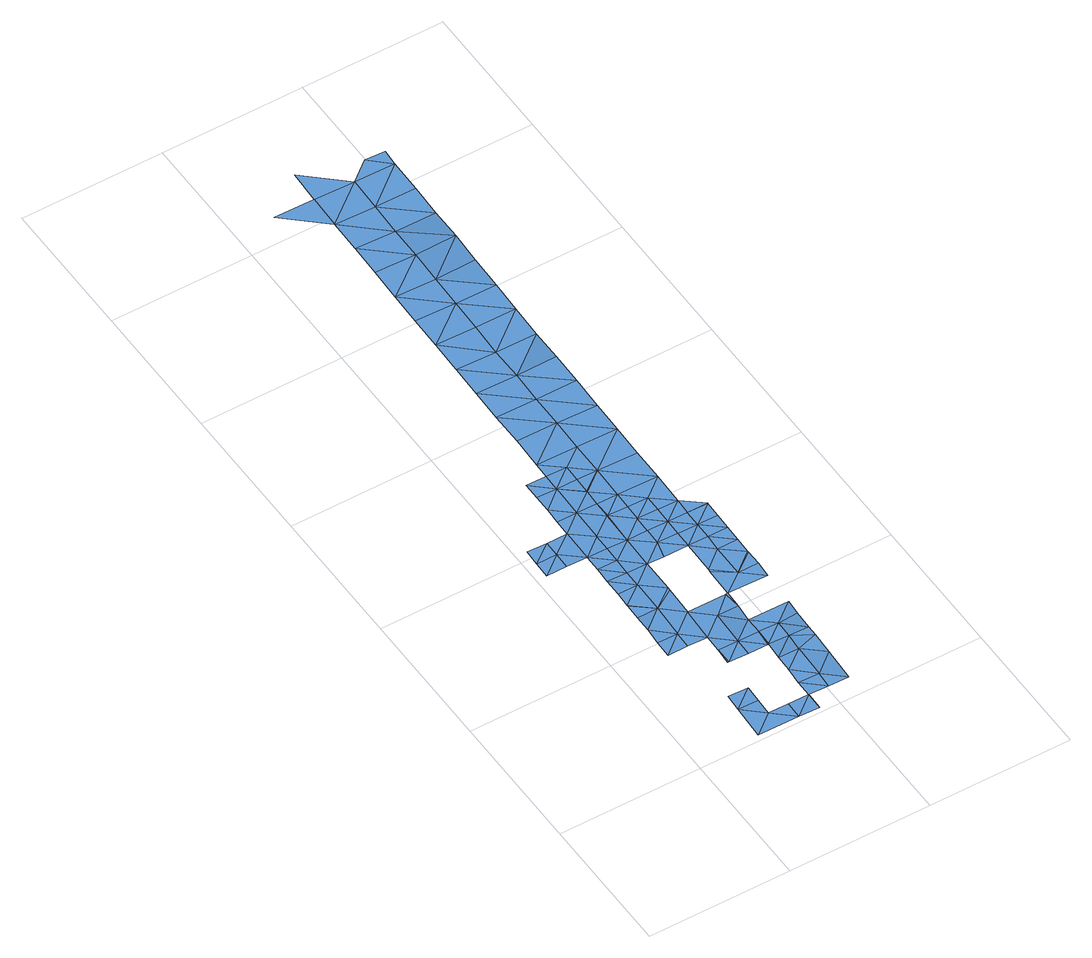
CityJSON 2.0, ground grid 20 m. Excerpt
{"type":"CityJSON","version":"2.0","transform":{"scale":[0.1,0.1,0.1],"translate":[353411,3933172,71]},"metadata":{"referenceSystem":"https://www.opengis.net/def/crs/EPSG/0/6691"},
"CityObjects":{
"waterbody1":{"type":"WaterBody","attributes":{"name":"3","class":"1140","function":"1","WaterBodyRiverFloodingRiskAttribute.description":"2","WaterBodyRiverFloodingRiskAttribute.rankOrg":"2","WaterBodyRiverFloodingRiskAttribute.adminType":"2","WaterBodyRiverFloodingRiskAttribute.scale":"L2"},"geometry":[{"type":"MultiSurface","lod":"1","boundaries":[[[0,1,2]],[[1,3,2]],[[3,4,2]],[[0,5,1]],[[6,2,4]],[[7,1,5]],[[8,7,5]],[[9,8,5]],[[8,9,10]]]}]},
"waterbody2":{"type":"WaterBody","attributes":{"name":"3","class":"1140","function":"1","WaterBodyRiverFloodingRiskAttribute.description":"2","WaterBodyRiverFloodingRiskAttribute.rankOrg":"2","WaterBodyRiverFloodingRiskAttribute.adminType":"2","WaterBodyRiverFloodingRiskAttribute.scale":"L2"},"geometry":[{"type":"MultiSurface","lod":"1","boundaries":[[[11,12,13]],[[13,12,14]],[[15,13,14]],[[16,17,14]],[[17,15,14]],[[15,17,18]],[[19,20,21]],[[22,23,11]],[[22,11,13]],[[12,24,14]],[[16,14,24]],[[25,22,13]],[[26,27,28]],[[27,13,15]],[[29,15,18]],[[29,18,30]],[[31,32,19]],[[33,30,18]],[[16,24,34]],[[33,18,35]],[[20,35,18]],[[20,18,17]],[[21,20,17]],[[36,37,20]],[[31,38,32]],[[32,39,20]],[[39,40,20]],[[20,40,36]],[[32,41,42]],[[38,41,32]],[[27,26,13]],[[32,20,19]],[[42,39,32]],[[20,37,35]],[[26,25,13]]]}]},
"waterbody3":{"type":"WaterBody","attributes":{"name":"3","class":"1140","function":"1","WaterBodyRiverFloodingRiskAttribute.description":"2","WaterBodyRiverFloodingRiskAttribute.rankOrg":"2","WaterBodyRiverFloodingRiskAttribute.adminType":"2","WaterBodyRiverFloodingRiskAttribute.scale":"L2"},"geometry":[{"type":"MultiSurface","lod":"1","boundaries":[[[43,44,45]],[[46,47,48]],[[47,49,48]],[[49,47,50]],[[51,52,43]],[[53,50,54]],[[55,53,56]],[[45,56,43]],[[53,43,56]],[[51,43,57]],[[48,58,46]],[[54,59,53]],[[53,59,43]],[[48,60,61]],[[62,60,48]],[[61,58,48]],[[59,57,43]],[[49,62,48]],[[52,63,43]],[[63,44,43]],[[64,65,66]],[[65,64,67]],[[68,66,65]],[[69,49,70]],[[70,53,64]],[[67,71,65]],[[72,65,71]],[[70,49,50]],[[55,64,53]],[[68,65,72]],[[71,67,73]],[[66,70,64]],[[70,66,69]],[[70,50,53]]]}]},
"waterbody4":{"type":"WaterBody","attributes":{"name":"3","class":"1140","function":"1","WaterBodyRiverFloodingRiskAttribute.description":"2","WaterBodyRiverFloodingRiskAttribute.rankOrg":"1","WaterBodyRiverFloodingRiskAttribute.adminType":"2","WaterBodyRiverFloodingRiskAttribute.scale":"L2"},"geometry":[{"type":"MultiSurface","lod":"1","boundaries":[[[31,74,49]],[[49,69,75]],[[62,49,74]],[[49,75,31]],[[38,31,75]],[[76,38,75]],[[74,60,62]],[[38,76,41]],[[74,31,77]],[[77,78,74]],[[74,78,79]],[[66,76,75]],[[69,66,75]],[[60,74,79]]]}]},
"waterbody5":{"type":"WaterBody","attributes":{"name":"3","class":"1140","function":"1","WaterBodyRiverFloodingRiskAttribute.description":"2","WaterBodyRiverFloodingRiskAttribute.rankOrg":"2","WaterBodyRiverFloodingRiskAttribute.adminType":"2","WaterBodyRiverFloodingRiskAttribute.scale":"L2"},"geometry":[{"type":"MultiSurface","lod":"1","boundaries":[[[80,81,82]],[[83,84,85]],[[86,83,85]],[[81,87,8]],[[87,80,88]],[[85,89,86]],[[89,85,23]],[[88,86,89]],[[80,86,88]],[[86,80,90]],[[82,90,80]],[[86,90,83]],[[87,81,80]]]}]},
"waterbody6":{"type":"WaterBody","attributes":{"name":"3","class":"1140","function":"1","WaterBodyRiverFloodingRiskAttribute.description":"2","WaterBodyRiverFloodingRiskAttribute.rankOrg":"3","WaterBodyRiverFloodingRiskAttribute.adminType":"2","WaterBodyRiverFloodingRiskAttribute.scale":"L2"},"geometry":[{"type":"MultiSurface","lod":"1","boundaries":[[[50,47,54]],[[63,52,91]],[[54,92,59]],[[54,47,92]],[[93,57,59]],[[47,46,92]],[[52,94,91]],[[95,96,91]],[[93,52,51]],[[93,59,92]],[[51,57,93]],[[46,58,92]],[[93,94,52]],[[97,93,92]],[[58,97,92]],[[98,96,95]],[[91,94,95]],[[61,99,58]],[[61,60,99]],[[95,100,98]],[[60,101,99]],[[102,98,100]],[[99,97,58]],[[102,103,104]],[[93,105,94]],[[100,103,102]],[[101,106,99]],[[107,105,93]],[[105,95,94]],[[108,109,104]],[[93,97,107]],[[103,108,104]],[[100,95,110]],[[95,105,110]],[[110,111,100]],[[109,108,112]],[[113,109,114]],[[103,100,111]],[[115,113,114]],[[109,112,114]],[[103,116,108]],[[115,117,118]],[[119,116,103]],[[118,117,120]],[[103,111,119]],[[108,121,112]],[[115,114,122]],[[123,124,125]],[[117,115,122]],[[120,126,124]],[[114,112,121]],[[108,116,121]],[[114,127,122]],[[126,120,117]],[[128,129,124]],[[129,130,125]],[[131,117,122]],[[114,121,127]],[[124,126,128]],[[125,124,129]],[[132,122,127]],[[131,122,132]],[[126,117,131]],[[126,133,128]],[[131,133,126]],[[134,129,128]],[[128,133,135]],[[129,134,136]],[[128,135,134]],[[137,136,134]]]}]},
"waterbody7":{"type":"WaterBody","attributes":{"name":"3","class":"1140","function":"1","WaterBodyRiverFloodingRiskAttribute.description":"2","WaterBodyRiverFloodingRiskAttribute.rankOrg":"1","WaterBodyRiverFloodingRiskAttribute.adminType":"2","WaterBodyRiverFloodingRiskAttribute.scale":"L2"},"geometry":[{"type":"MultiSurface","lod":"1","boundaries":[[[138,139,140]],[[85,84,140]],[[84,138,140]],[[23,85,140]],[[23,140,11]],[[11,140,12]],[[139,12,140]]]}]},
"waterbody8":{"type":"WaterBody","attributes":{"name":"3","class":"1140","function":"1","WaterBodyRiverFloodingRiskAttribute.description":"2","WaterBodyRiverFloodingRiskAttribute.rankOrg":"1","WaterBodyRiverFloodingRiskAttribute.adminType":"2","WaterBodyRiverFloodingRiskAttribute.scale":"L2"},"geometry":[{"type":"MultiSurface","lod":"1","boundaries":[[[141,142,143]],[[144,141,143]],[[144,145,141]],[[146,34,141]],[[146,141,145]],[[147,144,143]],[[142,141,148]],[[147,149,144]],[[149,78,144]],[[78,145,144]],[[141,34,150]],[[151,149,147]],[[150,148,141]]]}]},
"waterbody9":{"type":"WaterBody","attributes":{"name":"3","class":"1140","function":"1","WaterBodyRiverFloodingRiskAttribute.description":"2","WaterBodyRiverFloodingRiskAttribute.rankOrg":"2","WaterBodyRiverFloodingRiskAttribute.adminType":"2","WaterBodyRiverFloodingRiskAttribute.scale":"L2"},"geometry":[{"type":"MultiSurface","lod":"1","boundaries":[[[152,106,101]],[[101,153,152]],[[101,60,153]],[[154,153,151]],[[149,151,153]],[[79,153,60]],[[78,153,79]],[[152,153,154]],[[153,78,149]]]}]}
},
"vertices":[
[89,9,6],[118,32,7],[90,55,8],[118,55,8],[119,78,9],[146,8,6],[91,79,9],[146,31,7],[175,31,7],[175,7,6],[175,30,7],
[177,146,13],[177,169,13],[148,146,13],[149,193,15],[120,170,14],[175,216,16],[121,217,16],[92,194,15],[122,262,17],[93,240,17],[122,258,17],[176,123,12],[177,123,12],[178,193,15],[148,123,12],[120,124,12],[120,147,13],[119,124,12],[92,171,14],[64,171,14],[122,309,17],[94,286,17],[64,194,15],[178,216,17],[65,217,16],[65,240,17],[65,218,16],[94,309,17],[65,264,17],[65,263,17],[66,310,17],[66,286,17],
[97,471,17],[69,495,17],[69,472,17],[153,400,17],[125,401,17],[152,378,17],[123,355,17],[124,401,17],[125,471,17],[126,494,17],[96,425,17],[124,424,17],[68,425,17],[69,448,17],[125,448,17],[181,400,17],[125,447,17],[180,354,17],[181,377,17],[152,355,17],[97,495,17],[68,402,17],[39,380,17],[67,356,17],[39,402,17],[38,357,17],[95,356,17],[95,379,17],[10,380,17],[10,357,17],[11,403,17],
[151,332,17],[95,333,17],[67,333,17],[145,308,17],[180,308,17],[180,331,17],
[204,53,8],[203,30,7],[231,30,7],[233,107,11],[233,122,11],[205,122,12],[204,99,10],[175,54,8],[176,77,9],[176,100,10],[232,76,10],
[98,517,17],[153,424,17],[154,470,17],[154,516,17],[155,562,17],[99,563,17],[210,423,17],[99,610,16],[209,377,17],[156,609,16],[208,354,17],[100,656,16],[157,655,16],[101,702,16],[211,515,17],[237,354,17],[210,469,17],[157,701,15],[102,749,16],[212,561,16],[213,608,17],[158,748,16],[102,795,17],[159,794,16],[103,841,17],[214,700,15],[161,886,17],[104,887,18],[213,654,18],[105,933,18],[215,747,16],[160,840,16],[49,1027,20],[105,979,19],[106,1026,20],[161,932,17],[216,793,16],[162,978,18],[163,1025,19],[107,1072,21],[217,885,20],[216,839,19],[218,931,17],[219,1024,19],[219,977,18],[192,1048,20],[220,1047,20],
[233,148,12],[234,168,13],[205,145,13],
[207,238,17],[235,260,17],[235,261,17],[207,284,17],[179,261,17],[179,258,17],[235,284,17],[235,238,17],[208,307,17],[234,215,17],[236,307,17],
[237,353,17],[208,331,17],[236,330,17]
]}
